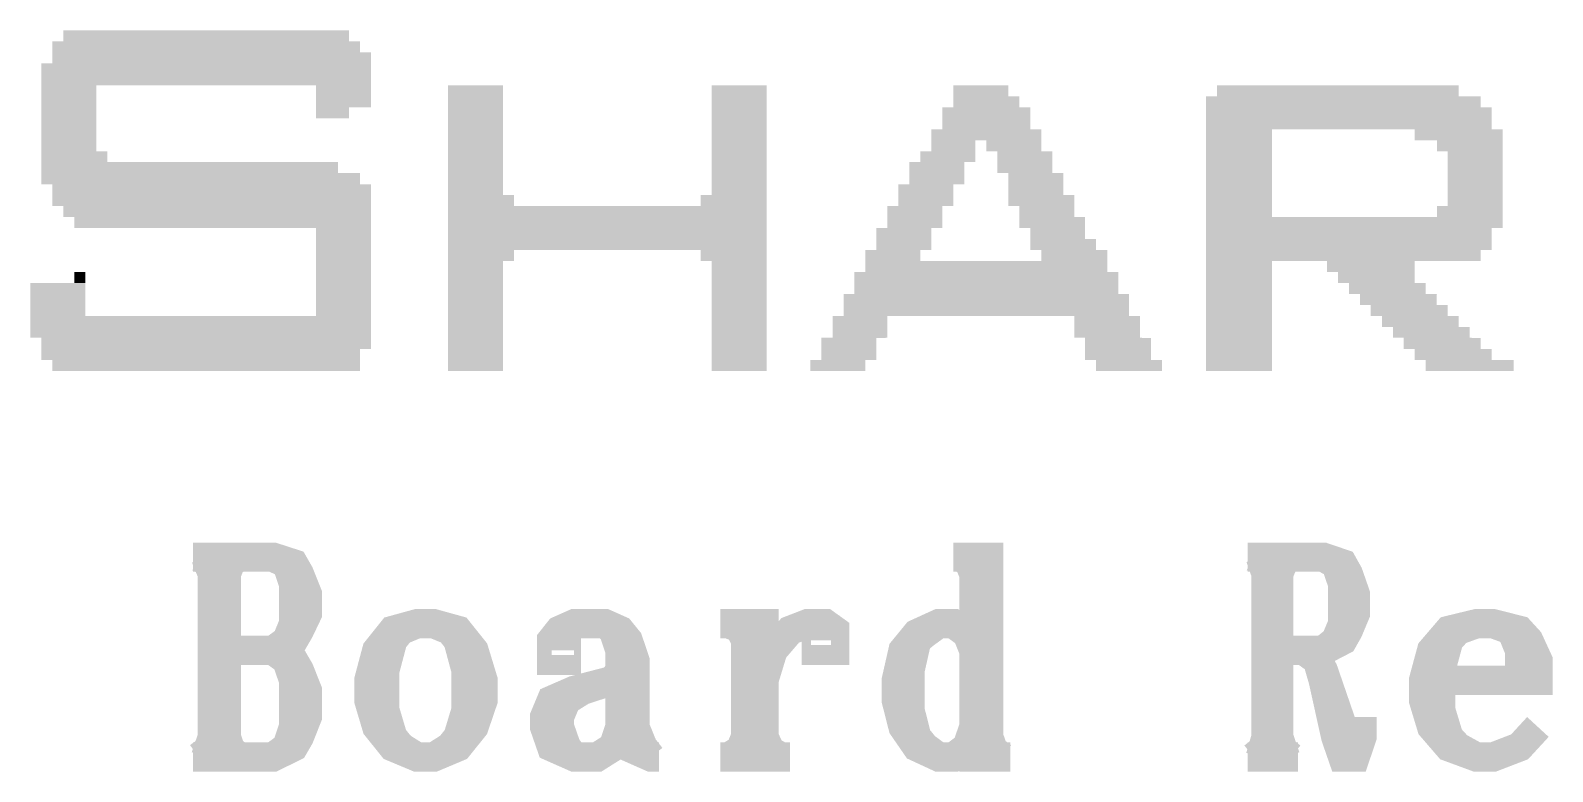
# Model space of a CAD drawing. Extents: x -0.1 to 80.1, y -0.1 to 42.4.
# Drawn here: x 35.81 to 46.37, y 16.22 to 21.36 of the extents above; entities that cross this region are included whole.
import ezdxf

# ---------------------------------------------------------------- set-up
doc = ezdxf.new("R2010")
doc.units = 0
doc.layers.add('07_ASSY1_GBR', color=7, linetype='CONTINUOUS')

msp = doc.modelspace()

# ---------------------------------------------------------------- linework, layer by layer
at = {"layer": '07_ASSY1_GBR', "const_width": 0.2032}
for points in [[(36.938, 17.707), (37.493, 17.707), (37.635, 17.661), (37.675, 17.591), (37.73, 17.453), (37.73, 17.314), (37.675, 17.199), (37.635, 17.13), (37.493, 17.06)], [(36.977, 17.707), (37.072, 17.661)], [(37.025, 17.707), (37.072, 17.591)], [(37.072, 17.707), (37.072, 16.321)], [(37.12, 17.661), (37.12, 16.391)], [(37.168, 17.707), (37.168, 16.321)], [(37.215, 17.707), (37.168, 17.591)], [(37.263, 17.707), (37.168, 17.661)], [(37.493, 17.707), (37.588, 17.661), (37.635, 17.522), (37.635, 17.245), (37.588, 17.13), (37.493, 17.06)], [(42.211, 17.707), (42.456, 17.707), (42.456, 16.321)], [(42.258, 17.707), (42.353, 17.661)], [(42.306, 17.707), (42.353, 17.591)], [(42.353, 17.707), (42.353, 16.321), (42.607, 16.321)], [(42.409, 17.661), (42.409, 16.391)], [(44.253, 17.707), (44.776, 17.707), (44.911, 17.661), (44.95, 17.591), (44.998, 17.453), (44.998, 17.314), (44.95, 17.199), (44.911, 17.13), (44.776, 17.06), (44.467, 17.06)], [(44.293, 17.707), (44.38, 17.661)], [(44.34, 17.707), (44.38, 17.591)], [(44.38, 17.707), (44.38, 16.321)], [(44.427, 17.661), (44.427, 16.391)], [(44.467, 17.707), (44.467, 16.321)], [(44.514, 17.707), (44.467, 17.591)], [(44.554, 17.707), (44.467, 17.661)], [(44.776, 17.707), (44.863, 17.661), (44.911, 17.522), (44.911, 17.245), (44.863, 17.13), (44.776, 17.06)], [(37.635, 17.591), (37.675, 17.453), (37.675, 17.314), (37.635, 17.199)], [(44.911, 17.591), (44.95, 17.453), (44.95, 17.314), (44.911, 17.199)], [(38.49, 17.245), (38.323, 17.199), (38.212, 17.06), (38.157, 16.853), (38.157, 16.714), (38.212, 16.529), (38.323, 16.391), (38.49, 16.321), (38.609, 16.321), (38.775, 16.391), (38.886, 16.529), (38.949, 16.714), (38.949, 16.853), (38.886, 17.06), (38.775, 17.199), (38.609, 17.245), (38.49, 17.245)], [(38.49, 17.245), (38.379, 17.199), (38.323, 17.13), (38.268, 16.922), (38.268, 16.645), (38.323, 16.46), (38.379, 16.391), (38.49, 16.321)], [(38.609, 16.321), (38.72, 16.391), (38.775, 16.46), (38.831, 16.645), (38.831, 16.922), (38.775, 17.13), (38.72, 17.199), (38.609, 17.245)], [(39.479, 17.06), (39.479, 17.13), (39.527, 17.13), (39.527, 16.991), (39.424, 16.991), (39.424, 17.13), (39.479, 17.199), (39.582, 17.245), (39.796, 17.245), (39.899, 17.199), (39.955, 17.13), (40.002, 16.991), (40.002, 16.529), (40.058, 16.391), (40.113, 16.321)], [(39.796, 17.245), (39.852, 17.199), (39.899, 17.06), (39.899, 16.529), (39.955, 16.391), (40.113, 16.321), (40.169, 16.321)], [(40.595, 17.245), (40.897, 17.245), (40.897, 16.321)], [(40.651, 17.245), (40.77, 17.199)], [(40.714, 17.245), (40.77, 17.13)], [(40.77, 17.245), (40.77, 16.321)], [(41.324, 17.13), (41.324, 17.199), (41.261, 17.199), (41.261, 17.06), (41.388, 17.06), (41.388, 17.199), (41.324, 17.245), (41.198, 17.245), (41.079, 17.199), (40.96, 17.06), (40.897, 16.853)], [(42.353, 17.06), (42.306, 17.176), (42.211, 17.245), (42.108, 17.245), (41.957, 17.176), (41.862, 17.06), (41.815, 16.853), (41.815, 16.714), (41.862, 16.529), (41.957, 16.391), (42.108, 16.321), (42.211, 16.321), (42.306, 16.391), (42.353, 16.529)], [(42.108, 17.245), (42.013, 17.176), (41.957, 17.13), (41.91, 16.922), (41.91, 16.645), (41.957, 16.46), (42.013, 16.391), (42.108, 16.321)], [(45.591, 16.853), (46.265, 16.853), (46.265, 16.991), (46.201, 17.13), (46.138, 17.199), (45.956, 17.245), (45.837, 17.245), (45.647, 17.199), (45.528, 17.06), (45.472, 16.853), (45.472, 16.714), (45.528, 16.529), (45.647, 16.391), (45.837, 16.321), (45.956, 16.321), (46.138, 16.391), (46.265, 16.529)], [(45.837, 17.245), (45.71, 17.199), (45.647, 17.13), (45.591, 16.922), (45.591, 16.645), (45.647, 16.46), (45.71, 16.391), (45.837, 16.321)], [(46.138, 16.853), (46.138, 17.06), (46.082, 17.199), (45.956, 17.245)], [(39.899, 17.13), (39.955, 16.991), (39.955, 16.529), (40.002, 16.391)], [(40.833, 17.199), (40.833, 16.391)], [(46.201, 16.922), (46.201, 16.991), (46.138, 17.13)], [(37.168, 17.06), (37.493, 17.06), (37.635, 16.991), (37.675, 16.922), (37.73, 16.783), (37.73, 16.599), (37.675, 16.46), (37.635, 16.391), (37.493, 16.321), (36.938, 16.321)], [(37.493, 17.06), (37.588, 16.991), (37.635, 16.853), (37.635, 16.529), (37.588, 16.391), (37.493, 16.321)], [(38.268, 17.06), (38.212, 16.922), (38.212, 16.645), (38.268, 16.529)], [(38.831, 16.529), (38.886, 16.645), (38.886, 16.922), (38.831, 17.06)], [(41.91, 17.06), (41.862, 16.922), (41.862, 16.645), (41.91, 16.529)], [(44.641, 17.06), (44.736, 16.991), (44.776, 16.853), (44.863, 16.46), (44.911, 16.321), (44.998, 16.321), (45.045, 16.46), (45.045, 16.599)], [(45.591, 17.06), (45.528, 16.922), (45.528, 16.645), (45.591, 16.529)], [(37.635, 16.922), (37.675, 16.783), (37.675, 16.599), (37.635, 16.46)], [(39.899, 16.922), (39.852, 16.853), (39.582, 16.783), (39.424, 16.714), (39.376, 16.599), (39.376, 16.529), (39.424, 16.391), (39.582, 16.321), (39.741, 16.321), (39.852, 16.391), (39.899, 16.529)], [(44.736, 16.991), (44.776, 16.922), (44.911, 16.529), (44.95, 16.46), (44.998, 16.46), (45.045, 16.529)], [(39.852, 16.853), (39.638, 16.783), (39.527, 16.714), (39.479, 16.599), (39.479, 16.529), (39.527, 16.391), (39.582, 16.321)], [(39.479, 16.714), (39.424, 16.599), (39.424, 16.529), (39.479, 16.391)], [(44.863, 16.599), (44.911, 16.46), (44.95, 16.391), (44.998, 16.391)], [(37.072, 16.391), (36.977, 16.321)], [(37.072, 16.46), (37.025, 16.321)], [(37.168, 16.46), (37.215, 16.321)], [(37.168, 16.391), (37.263, 16.321)], [(40.77, 16.391), (40.651, 16.321)], [(40.77, 16.46), (40.714, 16.321)], [(40.897, 16.46), (40.96, 16.321)], [(40.897, 16.391), (41.015, 16.321)], [(42.456, 16.46), (42.504, 16.321)], [(42.456, 16.391), (42.552, 16.321)], [(44.38, 16.391), (44.293, 16.321)], [(44.38, 16.46), (44.34, 16.321)], [(44.467, 16.46), (44.514, 16.321)], [(44.467, 16.391), (44.554, 16.321)], [(40.595, 16.321), (41.079, 16.321)], [(44.253, 16.321), (44.602, 16.321)]]:
    msp.add_lwpolyline(points, dxfattribs=at)
at = {"layer": '07_ASSY1_GBR'}
for points in [[(36.03902, 21.361946), (36.039054, 21.36198), (38.01998, 21.361946), (38.019946, 21.36198)], [(36.03902, 21.361926), (36.03902, 21.361946), (38.02, 21.361926), (38.01998, 21.361946)], [(36.03902, 21.286128), (36.03902, 21.361926), (38.01998, 21.286128), (38.02, 21.361926)], [(36.039054, 21.36198), (36.039074, 21.362), (38.019946, 21.36198), (36.039074, 21.362)], [(35.96202, 21.285946), (35.962054, 21.28598), (38.09598, 21.285946), (38.095946, 21.28598)], [(35.96202, 21.285926), (35.96202, 21.285946), (38.096, 21.285926), (38.09598, 21.285946)], [(35.96202, 21.210128), (35.96202, 21.285926), (38.09598, 21.210128), (38.096, 21.285926)], [(35.962054, 21.28598), (35.962074, 21.286), (38.095946, 21.28598), (38.020108, 21.286)], [(36.038892, 21.286), (36.03902, 21.286128), (38.020108, 21.286), (38.01998, 21.286128)], [(35.88602, 21.133946), (35.886054, 21.13398), (38.172, 21.133946), (38.172, 21.13398)], [(35.88602, 21.057), (35.88602, 21.133946), (38.172, 21.057), (38.172, 21.133946)], [(35.886054, 21.13398), (35.886074, 21.134), (38.172, 21.13398), (38.172, 21.134)], [(35.961892, 21.134), (35.96202, 21.134128), (38.172, 21.134), (38.172, 21.134128)], [(35.96202, 21.21), (35.96202, 21.210128), (38.096108, 21.21), (38.09598, 21.210128)], [(35.96202, 21.20998), (35.96202, 21.21), (38.171946, 21.20998), (38.096108, 21.21)], [(35.96202, 21.209926), (35.96202, 21.20998), (38.172, 21.209926), (38.171946, 21.20998)], [(35.96202, 21.134128), (35.96202, 21.209926), (38.172, 21.134128), (38.172, 21.209926)], [(35.88602, 21.05698), (35.88602, 21.057), (38.172, 21.05698), (38.172, 21.057)], [(35.88602, 20.981), (35.88602, 21.05698), (38.172, 20.981), (38.172, 21.05698)], [(35.88602, 20.98098), (35.88602, 20.981), (36.267128, 20.98098), (37.790892, 20.981)], [(35.88602, 20.980852), (35.88602, 20.98098), (36.267, 20.980852), (36.267128, 20.98098)], [(35.88602, 20.905), (35.88602, 20.980852), (36.267, 20.905), (36.267, 20.980852)], [(35.88602, 20.90498), (35.88602, 20.905), (36.267, 20.90498), (36.267, 20.905)], [(35.88602, 20.829), (35.88602, 20.90498), (36.267, 20.829), (36.267, 20.90498)], [(37.790912, 20.98098), (37.790892, 20.981), (38.172, 20.98098), (38.172, 20.981)], [(37.79102, 20.980872), (37.790912, 20.98098), (38.172, 20.980872), (38.172, 20.98098)], [(37.79102, 20.905), (37.79102, 20.980872), (38.172, 20.905), (38.172, 20.980872)], [(37.79102, 20.90498), (37.79102, 20.905), (38.172, 20.90498), (38.172, 20.905)], [(37.79102, 20.829054), (37.79102, 20.90498), (38.17198, 20.829054), (38.172, 20.90498)], [(38.70602, 20.980946), (38.706054, 20.98098), (39.08698, 20.980946), (39.086946, 20.98098)], [(38.70602, 20.980926), (38.70602, 20.980946), (39.087, 20.980926), (39.08698, 20.980946)], [(38.70602, 20.905), (38.70602, 20.980926), (39.087, 20.905), (39.087, 20.980926)], [(38.70602, 20.90498), (38.70602, 20.905), (39.087, 20.90498), (39.087, 20.905)], [(38.70602, 20.829), (38.70602, 20.90498), (39.087, 20.829), (39.087, 20.90498)], [(38.706054, 20.98098), (38.706074, 20.981), (39.086946, 20.98098), (38.706074, 20.981)], [(40.53402, 20.980946), (40.534054, 20.98098), (40.91498, 20.980946), (40.914946, 20.98098)], [(40.53402, 20.980926), (40.53402, 20.980946), (40.915, 20.980926), (40.91498, 20.980946)], [(40.53402, 20.905), (40.53402, 20.980926), (40.915, 20.905), (40.915, 20.980926)], [(40.53402, 20.90498), (40.53402, 20.905), (40.915, 20.90498), (40.915, 20.905)], [(40.53402, 20.829), (40.53402, 20.90498), (40.915, 20.829), (40.915, 20.90498)], [(40.534054, 20.98098), (40.534074, 20.981), (40.914946, 20.98098), (40.534074, 20.981)], [(42.21102, 20.980946), (42.211054, 20.98098), (42.59198, 20.980946), (42.591946, 20.98098)], [(42.21102, 20.980926), (42.21102, 20.980946), (42.592, 20.980926), (42.59198, 20.980946)], [(42.21102, 20.905128), (42.21102, 20.980926), (42.59198, 20.905128), (42.592, 20.980926)], [(42.21102, 20.905), (42.21102, 20.905128), (42.592108, 20.905), (42.59198, 20.905128)], [(42.21102, 20.90498), (42.21102, 20.905), (42.667946, 20.90498), (42.592108, 20.905)], [(42.21102, 20.904926), (42.21102, 20.90498), (42.668, 20.904926), (42.667946, 20.90498)], [(42.21102, 20.829128), (42.21102, 20.904926), (42.66798, 20.829128), (42.668, 20.904926)], [(42.211054, 20.98098), (42.211074, 20.981), (42.591946, 20.98098), (42.211074, 20.981)], [(43.96302, 20.904946), (43.963054, 20.90498), (45.86798, 20.904946), (45.867946, 20.90498)], [(43.96302, 20.904926), (43.96302, 20.904946), (45.868, 20.904926), (45.86798, 20.904946)], [(43.96302, 20.829128), (43.96302, 20.904926), (45.86798, 20.829128), (45.868, 20.904926)], [(43.963054, 20.90498), (43.963074, 20.905), (45.867946, 20.90498), (45.716108, 20.905)], [(44.039892, 20.905), (44.04002, 20.905128), (45.716108, 20.905), (45.71598, 20.905128)], [(44.04002, 20.980946), (44.040054, 20.98098), (45.71598, 20.980946), (45.715946, 20.98098)], [(44.04002, 20.980926), (44.04002, 20.980946), (45.716, 20.980926), (45.71598, 20.980946)], [(44.04002, 20.905128), (44.04002, 20.980926), (45.71598, 20.905128), (45.716, 20.980926)], [(44.040054, 20.98098), (44.040074, 20.981), (45.715946, 20.98098), (44.040074, 20.981)], [(35.88602, 20.82898), (35.88602, 20.829), (36.267, 20.82898), (36.267, 20.829)], [(35.88602, 20.753), (35.88602, 20.82898), (36.267, 20.753), (36.267, 20.82898)], [(37.79102, 20.829), (37.79102, 20.829054), (38.171926, 20.829), (38.17198, 20.829054)], [(37.79102, 20.82898), (37.79102, 20.829), (38.020128, 20.82898), (38.171926, 20.829)], [(37.79102, 20.828852), (37.79102, 20.82898), (38.02, 20.828852), (38.020128, 20.82898)], [(37.79102, 20.753054), (37.79102, 20.828852), (38.01998, 20.753054), (38.02, 20.828852)], [(38.70602, 20.82898), (38.70602, 20.829), (39.087, 20.82898), (39.087, 20.829)], [(38.70602, 20.753), (38.70602, 20.82898), (39.087, 20.753), (39.087, 20.82898)], [(40.53402, 20.82898), (40.53402, 20.829), (40.915, 20.82898), (40.915, 20.829)], [(40.53402, 20.753), (40.53402, 20.82898), (40.915, 20.753), (40.915, 20.82898)], [(42.13502, 20.828946), (42.135054, 20.82898), (42.74398, 20.828946), (42.743946, 20.82898)], [(42.13502, 20.828926), (42.13502, 20.828946), (42.744, 20.828926), (42.74398, 20.828946)], [(42.13502, 20.753), (42.13502, 20.828926), (42.744, 20.753), (42.744, 20.828926)], [(42.135054, 20.82898), (42.135074, 20.829), (42.743946, 20.82898), (42.668108, 20.829)], [(42.210892, 20.829), (42.21102, 20.829128), (42.668108, 20.829), (42.66798, 20.829128)], [(43.96302, 20.829), (43.96302, 20.829128), (45.868108, 20.829), (45.86798, 20.829128)], [(43.96302, 20.82898), (43.96302, 20.829), (45.944946, 20.82898), (45.868108, 20.829)], [(43.96302, 20.828926), (43.96302, 20.82898), (45.945, 20.828926), (45.944946, 20.82898)], [(43.96302, 20.753), (43.96302, 20.828926), (45.945, 20.753), (45.945, 20.828926)], [(35.88602, 20.75298), (35.88602, 20.753), (36.267, 20.75298), (36.267, 20.753)], [(35.88602, 20.676), (35.88602, 20.75298), (36.267, 20.676), (36.267, 20.75298)], [(37.791074, 20.753), (37.79102, 20.753054), (38.019926, 20.753), (38.01998, 20.753054)], [(38.70602, 20.75298), (38.70602, 20.753), (39.087, 20.75298), (39.087, 20.753)], [(38.70602, 20.676), (38.70602, 20.75298), (39.087, 20.676), (39.087, 20.75298)], [(40.53402, 20.75298), (40.53402, 20.753), (40.915, 20.75298), (40.915, 20.753)], [(40.53402, 20.676), (40.53402, 20.75298), (40.915, 20.676), (40.915, 20.75298)], [(42.13502, 20.75298), (42.13502, 20.753), (42.744, 20.75298), (42.744, 20.753)], [(42.13502, 20.676128), (42.13502, 20.75298), (42.74398, 20.676128), (42.744, 20.75298)], [(43.96302, 20.75298), (43.96302, 20.753), (45.945, 20.75298), (45.945, 20.753)], [(43.96302, 20.676128), (43.96302, 20.75298), (45.94498, 20.676128), (45.945, 20.75298)], [(35.88602, 20.67598), (35.88602, 20.676), (36.267, 20.67598), (36.267, 20.676)], [(35.88602, 20.6), (35.88602, 20.67598), (36.267, 20.6), (36.267, 20.67598)], [(35.88602, 20.59998), (35.88602, 20.6), (36.267, 20.59998), (36.267, 20.6)], [(35.88602, 20.524128), (35.88602, 20.59998), (36.26698, 20.524128), (36.267, 20.59998)], [(38.70602, 20.67598), (38.70602, 20.676), (39.087, 20.67598), (39.087, 20.676)], [(38.70602, 20.6), (38.70602, 20.67598), (39.087, 20.6), (39.087, 20.67598)], [(38.70602, 20.59998), (38.70602, 20.6), (39.087, 20.59998), (39.087, 20.6)], [(38.70602, 20.524), (38.70602, 20.59998), (39.087, 20.524), (39.087, 20.59998)], [(40.53402, 20.67598), (40.53402, 20.676), (40.915, 20.67598), (40.915, 20.676)], [(40.53402, 20.6), (40.53402, 20.67598), (40.915, 20.6), (40.915, 20.67598)], [(40.53402, 20.59998), (40.53402, 20.6), (40.915, 20.59998), (40.915, 20.6)], [(40.53402, 20.524), (40.53402, 20.59998), (40.915, 20.524), (40.915, 20.59998)], [(42.05802, 20.675946), (42.058054, 20.67598), (42.81998, 20.675946), (42.819946, 20.67598)], [(42.05802, 20.675926), (42.05802, 20.675946), (42.82, 20.675926), (42.81998, 20.675946)], [(42.05802, 20.6), (42.05802, 20.675926), (42.82, 20.6), (42.82, 20.675926)], [(42.05802, 20.59998), (42.05802, 20.6), (42.363128, 20.59998), (42.438892, 20.6)], [(42.05802, 20.599852), (42.05802, 20.59998), (42.363, 20.599852), (42.363128, 20.59998)], [(42.05802, 20.524128), (42.05802, 20.599852), (42.363, 20.524128), (42.363, 20.599852)], [(42.058054, 20.67598), (42.058074, 20.676), (42.819946, 20.67598), (42.744108, 20.676)], [(42.134892, 20.676), (42.13502, 20.676128), (42.744108, 20.676), (42.74398, 20.676128)], [(42.438912, 20.59998), (42.438892, 20.6), (42.82, 20.59998), (42.82, 20.6)], [(42.43902, 20.599872), (42.438912, 20.59998), (42.819998, 20.599872), (42.82, 20.59998)], [(42.43902, 20.524128), (42.43902, 20.599872), (42.81998, 20.524128), (42.819998, 20.599872)], [(43.96302, 20.676), (43.96302, 20.676128), (45.945108, 20.676), (45.94498, 20.676128)], [(43.96302, 20.67598), (43.96302, 20.676), (44.421128, 20.67598), (45.410892, 20.676)], [(43.96302, 20.675852), (43.96302, 20.67598), (44.421, 20.675852), (44.421128, 20.67598)], [(43.96302, 20.6), (43.96302, 20.675852), (44.421, 20.6), (44.421, 20.675852)], [(43.96302, 20.59998), (43.96302, 20.6), (44.421, 20.59998), (44.421, 20.6)], [(43.96302, 20.524), (43.96302, 20.59998), (44.421, 20.524), (44.421, 20.59998)], [(45.410912, 20.67598), (45.410892, 20.676), (46.020946, 20.67598), (45.945108, 20.676)], [(45.410966, 20.675926), (45.410912, 20.67598), (46.021, 20.675926), (46.020946, 20.67598)], [(45.41102, 20.675872), (45.410966, 20.675926), (46.021, 20.675872), (46.021, 20.675926)], [(45.41102, 20.600054), (45.41102, 20.675872), (46.021, 20.600054), (46.021, 20.675872)], [(45.411074, 20.6), (45.41102, 20.600054), (46.021, 20.6), (46.021, 20.600054)], [(45.563912, 20.59998), (45.563892, 20.6), (46.021, 20.59998), (46.021, 20.6)], [(45.56402, 20.599872), (45.563912, 20.59998), (46.021, 20.599872), (46.021, 20.59998)], [(45.56402, 20.524054), (45.56402, 20.599872), (46.021, 20.524054), (46.021, 20.599872)], [(35.88602, 20.524), (35.88602, 20.524128), (36.267108, 20.524), (36.26698, 20.524128)], [(35.88602, 20.52398), (35.88602, 20.524), (36.342946, 20.52398), (36.267108, 20.524)], [(35.88602, 20.523926), (35.88602, 20.52398), (36.343, 20.523926), (36.342946, 20.52398)], [(35.88602, 20.448128), (35.88602, 20.523926), (36.34298, 20.448128), (36.343, 20.523926)], [(38.70602, 20.52398), (38.70602, 20.524), (39.087, 20.52398), (39.087, 20.524)], [(38.70602, 20.448), (38.70602, 20.52398), (39.087, 20.448), (39.087, 20.52398)], [(40.53402, 20.52398), (40.53402, 20.524), (40.915, 20.52398), (40.915, 20.524)], [(40.53402, 20.448), (40.53402, 20.52398), (40.915, 20.448), (40.915, 20.52398)], [(41.98202, 20.523946), (41.982054, 20.52398), (42.362998, 20.523946), (42.363, 20.52398)], [(41.98202, 20.448128), (41.98202, 20.523946), (42.36298, 20.448128), (42.362998, 20.523946)], [(41.982054, 20.52398), (41.982074, 20.524), (42.363, 20.52398), (42.363, 20.524)], [(42.057892, 20.524), (42.05802, 20.524128), (42.363, 20.524), (42.363, 20.524128)], [(42.43902, 20.524054), (42.43902, 20.524128), (42.820054, 20.524054), (42.81998, 20.524128)], [(42.439074, 20.524), (42.43902, 20.524054), (42.820108, 20.524), (42.820054, 20.524054)], [(42.515912, 20.52398), (42.515892, 20.524), (42.896946, 20.52398), (42.820108, 20.524)], [(42.515966, 20.523926), (42.515912, 20.52398), (42.897, 20.523926), (42.896946, 20.52398)], [(42.51602, 20.523872), (42.515966, 20.523926), (42.897, 20.523872), (42.897, 20.523926)], [(42.51602, 20.448), (42.51602, 20.523872), (42.897, 20.448), (42.897, 20.523872)], [(43.96302, 20.52398), (43.96302, 20.524), (44.421, 20.52398), (44.421, 20.524)], [(43.96302, 20.448), (43.96302, 20.52398), (44.421, 20.448), (44.421, 20.52398)], [(45.564074, 20.524), (45.56402, 20.524054), (46.021, 20.524), (46.021, 20.524054)], [(45.639912, 20.52398), (45.639892, 20.524), (46.021, 20.52398), (46.021, 20.524)], [(45.64002, 20.523872), (45.639912, 20.52398), (46.021, 20.523872), (46.021, 20.52398)], [(45.64002, 20.448), (45.64002, 20.523872), (46.021, 20.448), (46.021, 20.523872)], [(35.88602, 20.448), (35.88602, 20.448128), (36.343108, 20.448), (36.34298, 20.448128)], [(35.88602, 20.44798), (35.88602, 20.448), (37.943946, 20.44798), (36.343108, 20.448)], [(35.88602, 20.447926), (35.88602, 20.44798), (37.944, 20.447926), (37.943946, 20.44798)], [(35.88602, 20.372128), (35.88602, 20.447926), (37.94398, 20.372128), (37.944, 20.447926)], [(38.70602, 20.44798), (38.70602, 20.448), (39.087, 20.44798), (39.087, 20.448)], [(38.70602, 20.372), (38.70602, 20.44798), (39.087, 20.372), (39.087, 20.44798)], [(40.53402, 20.44798), (40.53402, 20.448), (40.915, 20.44798), (40.915, 20.448)], [(40.53402, 20.372), (40.53402, 20.44798), (40.915, 20.372), (40.915, 20.44798)], [(41.90602, 20.447946), (41.906054, 20.44798), (42.287094, 20.447946), (42.287128, 20.44798)], [(41.90602, 20.447852), (41.90602, 20.447946), (42.287, 20.447852), (42.287094, 20.447946)], [(41.90602, 20.372), (41.90602, 20.447852), (42.287, 20.372), (42.287, 20.447852)], [(41.906054, 20.44798), (41.906074, 20.448), (42.287128, 20.44798), (42.362926, 20.448)], [(41.981892, 20.448), (41.981946, 20.448054), (42.362926, 20.448), (42.36298, 20.448054)], [(41.981946, 20.448054), (41.98202, 20.448128), (42.36298, 20.448054), (42.36298, 20.448128)], [(42.51602, 20.44798), (42.51602, 20.448), (42.897, 20.44798), (42.897, 20.448)], [(42.51602, 20.372128), (42.51602, 20.44798), (42.89698, 20.372128), (42.897, 20.44798)], [(43.96302, 20.44798), (43.96302, 20.448), (44.421, 20.44798), (44.421, 20.448)], [(43.96302, 20.372), (43.96302, 20.44798), (44.421, 20.372), (44.421, 20.44798)], [(45.64002, 20.44798), (45.64002, 20.448), (46.021, 20.44798), (46.021, 20.448)], [(45.64002, 20.372), (45.64002, 20.44798), (46.021, 20.372), (46.021, 20.44798)], [(35.88602, 20.372), (35.88602, 20.372128), (37.944108, 20.372), (37.94398, 20.372128)], [(35.88602, 20.37198), (35.88602, 20.372), (38.095946, 20.37198), (37.944108, 20.372)], [(35.88602, 20.371926), (35.88602, 20.37198), (38.096, 20.371926), (38.095946, 20.37198)], [(35.88602, 20.295128), (35.88602, 20.371926), (38.09598, 20.295128), (38.096, 20.371926)], [(35.88602, 20.295054), (35.88602, 20.295128), (38.096054, 20.295054), (38.09598, 20.295128)], [(35.886074, 20.295), (35.88602, 20.295054), (38.096108, 20.295), (38.096054, 20.295054)], [(35.961912, 20.29498), (35.961892, 20.295), (38.171946, 20.29498), (38.096108, 20.295)], [(35.961966, 20.294926), (35.961912, 20.29498), (38.172, 20.294926), (38.171946, 20.29498)], [(35.96202, 20.294872), (35.961966, 20.294926), (38.172, 20.294872), (38.172, 20.294926)], [(35.96202, 20.219), (35.96202, 20.294872), (38.172, 20.219), (38.172, 20.294872)], [(38.70602, 20.37198), (38.70602, 20.372), (39.087, 20.37198), (39.087, 20.372)], [(38.70602, 20.295), (38.70602, 20.37198), (39.087, 20.295), (39.087, 20.37198)], [(38.70602, 20.29498), (38.70602, 20.295), (39.087, 20.29498), (39.087, 20.295)], [(38.70602, 20.219128), (38.70602, 20.29498), (39.08698, 20.219128), (39.087, 20.29498)], [(40.53402, 20.37198), (40.53402, 20.372), (40.915, 20.37198), (40.915, 20.372)], [(40.53402, 20.295), (40.53402, 20.37198), (40.915, 20.295), (40.915, 20.37198)], [(40.53402, 20.29498), (40.53402, 20.295), (40.915, 20.29498), (40.915, 20.295)], [(40.53402, 20.219128), (40.53402, 20.29498), (40.915, 20.219128), (40.915, 20.29498)], [(41.83002, 20.294946), (41.830054, 20.29498), (42.211094, 20.294946), (42.211128, 20.29498)], [(41.83002, 20.294852), (41.83002, 20.294946), (42.211, 20.294852), (42.211094, 20.294946)], [(41.83002, 20.219), (41.83002, 20.294852), (42.211, 20.219), (42.211, 20.294852)], [(41.830054, 20.29498), (41.830074, 20.295), (42.211128, 20.29498), (42.286926, 20.295)], [(41.905892, 20.295), (41.905946, 20.295054), (42.286926, 20.295), (42.28698, 20.295054)], [(41.905946, 20.295054), (41.90602, 20.295128), (42.28698, 20.295054), (42.28698, 20.295128)], [(41.90602, 20.37198), (41.90602, 20.372), (42.287, 20.37198), (42.287, 20.372)], [(41.90602, 20.295128), (41.90602, 20.37198), (42.28698, 20.295128), (42.287, 20.37198)], [(42.51602, 20.372054), (42.51602, 20.372128), (42.897054, 20.372054), (42.89698, 20.372128)], [(42.516074, 20.372), (42.51602, 20.372054), (42.897108, 20.372), (42.897054, 20.372054)], [(42.591912, 20.37198), (42.591892, 20.372), (42.972946, 20.37198), (42.897108, 20.372)], [(42.591966, 20.371926), (42.591912, 20.37198), (42.973, 20.371926), (42.972946, 20.37198)], [(42.59202, 20.371872), (42.591966, 20.371926), (42.973, 20.371872), (42.973, 20.371926)], [(42.59202, 20.295), (42.59202, 20.371872), (42.973, 20.295), (42.973, 20.371872)], [(42.59202, 20.29498), (42.59202, 20.295), (42.973, 20.29498), (42.973, 20.295)], [(42.59202, 20.219128), (42.59202, 20.29498), (42.97298, 20.219128), (42.973, 20.29498)], [(43.96302, 20.37198), (43.96302, 20.372), (44.421, 20.37198), (44.421, 20.372)], [(43.96302, 20.295), (43.96302, 20.37198), (44.421, 20.295), (44.421, 20.37198)], [(43.96302, 20.29498), (43.96302, 20.295), (44.421, 20.29498), (44.421, 20.295)], [(43.96302, 20.219), (43.96302, 20.29498), (44.421, 20.219), (44.421, 20.29498)], [(45.64002, 20.37198), (45.64002, 20.372), (46.021, 20.37198), (46.021, 20.372)], [(45.64002, 20.295), (45.64002, 20.37198), (46.021, 20.295), (46.021, 20.37198)], [(45.64002, 20.29498), (45.64002, 20.295), (46.021, 20.29498), (46.021, 20.295)], [(45.64002, 20.219), (45.64002, 20.29498), (46.021, 20.219), (46.021, 20.29498)], [(35.96202, 20.21898), (35.96202, 20.219), (38.172, 20.21898), (38.172, 20.219)], [(35.96202, 20.143054), (35.96202, 20.21898), (38.172, 20.143054), (38.172, 20.21898)], [(38.70602, 20.219), (38.70602, 20.219128), (39.087108, 20.219), (39.08698, 20.219128)], [(38.70602, 20.21898), (38.70602, 20.219), (39.162946, 20.21898), (39.087108, 20.219)], [(38.70602, 20.218926), (38.70602, 20.21898), (39.163, 20.218926), (39.162946, 20.21898)], [(38.70602, 20.143128), (38.70602, 20.218926), (39.16298, 20.143128), (39.163, 20.218926)], [(40.45802, 20.218946), (40.458054, 20.21898), (40.915, 20.218946), (40.915, 20.21898)], [(40.45802, 20.143128), (40.45802, 20.218946), (40.915, 20.143128), (40.915, 20.218946)], [(40.458054, 20.21898), (40.458074, 20.219), (40.915, 20.21898), (40.915, 20.219)], [(40.533892, 20.219), (40.53402, 20.219128), (40.915, 20.219), (40.915, 20.219128)], [(41.83002, 20.21898), (41.83002, 20.219), (42.211, 20.21898), (42.211, 20.219)], [(41.83002, 20.143128), (41.83002, 20.21898), (42.21098, 20.143128), (42.211, 20.21898)], [(42.59202, 20.219), (42.59202, 20.219128), (42.973108, 20.219), (42.97298, 20.219128)], [(42.59202, 20.21898), (42.59202, 20.219), (43.048946, 20.21898), (42.973108, 20.219)], [(42.59202, 20.218926), (42.59202, 20.21898), (43.049, 20.218926), (43.048946, 20.21898)], [(42.59202, 20.143054), (42.59202, 20.218926), (43.049, 20.143054), (43.049, 20.218926)], [(43.96302, 20.21898), (43.96302, 20.219), (44.421, 20.21898), (44.421, 20.219)], [(43.96302, 20.143), (43.96302, 20.21898), (44.421, 20.143), (44.421, 20.21898)], [(45.64002, 20.21898), (45.64002, 20.219), (46.021, 20.21898), (46.021, 20.219)], [(45.64002, 20.143128), (45.64002, 20.21898), (46.021, 20.143128), (46.021, 20.21898)], [(35.962074, 20.143), (35.96202, 20.143054), (38.172, 20.143), (38.172, 20.143054)], [(36.038912, 20.14298), (36.038892, 20.143), (38.172, 20.14298), (38.172, 20.143)], [(36.03902, 20.142872), (36.038912, 20.14298), (38.172, 20.142872), (38.172, 20.14298)], [(36.03902, 20.067054), (36.03902, 20.142872), (38.172, 20.067054), (38.172, 20.142872)], [(36.039074, 20.067), (36.03902, 20.067054), (38.172, 20.067), (38.172, 20.067054)], [(36.114912, 20.06698), (36.114892, 20.067), (38.172, 20.06698), (38.172, 20.067)], [(36.11502, 20.066872), (36.114912, 20.06698), (38.172, 20.066872), (38.172, 20.06698)], [(36.11502, 19.991054), (36.11502, 20.066872), (38.172, 19.991054), (38.172, 20.066872)], [(38.70602, 20.143), (38.70602, 20.143128), (39.163108, 20.143), (39.16298, 20.143128)], [(38.70602, 20.14298), (38.70602, 20.143), (40.915, 20.14298), (40.915, 20.143)], [(38.70602, 20.067), (38.70602, 20.14298), (40.915, 20.067), (40.915, 20.14298)], [(38.70602, 20.06698), (38.70602, 20.067), (40.915, 20.06698), (40.915, 20.067)], [(38.70602, 19.991), (38.70602, 20.06698), (40.915, 19.991), (40.915, 20.06698)], [(40.457892, 20.143), (40.45802, 20.143128), (40.915, 20.143), (40.915, 20.143128)], [(41.75402, 20.142946), (41.754054, 20.14298), (42.135094, 20.142946), (42.135128, 20.14298)], [(41.75402, 20.142852), (41.75402, 20.142946), (42.135, 20.142852), (42.135094, 20.142946)], [(41.75402, 20.067), (41.75402, 20.142852), (42.135, 20.067), (42.135, 20.142852)], [(41.75402, 20.06698), (41.75402, 20.067), (42.135, 20.06698), (42.135, 20.067)], [(41.75402, 19.991128), (41.75402, 20.06698), (42.13498, 19.991128), (42.135, 20.06698)], [(41.754054, 20.14298), (41.754074, 20.143), (42.135128, 20.14298), (42.210926, 20.143)], [(41.829892, 20.143), (41.829946, 20.143054), (42.210926, 20.143), (42.21098, 20.143054)], [(41.829946, 20.143054), (41.83002, 20.143128), (42.21098, 20.143054), (42.21098, 20.143128)], [(42.592074, 20.143), (42.59202, 20.143054), (43.049, 20.143), (43.049, 20.143054)], [(42.667912, 20.14298), (42.667892, 20.143), (43.049, 20.14298), (43.049, 20.143)], [(42.66802, 20.142872), (42.667912, 20.14298), (43.048998, 20.142872), (43.049, 20.14298)], [(42.66802, 20.067128), (42.66802, 20.142872), (43.04898, 20.067128), (43.048998, 20.142872)], [(42.66802, 20.067), (42.66802, 20.067128), (43.049108, 20.067), (43.04898, 20.067128)], [(42.66802, 20.06698), (42.66802, 20.067), (43.124946, 20.06698), (43.049108, 20.067)], [(42.66802, 20.066926), (42.66802, 20.06698), (43.125, 20.066926), (43.124946, 20.06698)], [(42.66802, 19.991054), (42.66802, 20.066926), (43.125, 19.991054), (43.125, 20.066926)], [(43.96302, 20.14298), (43.96302, 20.143), (44.421, 20.14298), (44.421, 20.143)], [(43.96302, 20.067128), (43.96302, 20.14298), (44.42098, 20.067128), (44.421, 20.14298)], [(43.96302, 20.067), (43.96302, 20.067128), (44.421108, 20.067), (44.42098, 20.067128)], [(43.96302, 20.06698), (43.96302, 20.067), (46.021, 20.06698), (46.021, 20.067)], [(43.96302, 19.991054), (43.96302, 20.06698), (46.02098, 19.991054), (46.021, 20.06698)], [(45.563892, 20.067), (45.56402, 20.067128), (46.021, 20.067), (46.021, 20.067128)], [(45.56402, 20.142946), (45.564054, 20.14298), (46.021, 20.142946), (46.021, 20.14298)], [(45.56402, 20.067128), (45.56402, 20.142946), (46.021, 20.067128), (46.021, 20.142946)], [(45.564054, 20.14298), (45.564074, 20.143), (46.021, 20.14298), (46.021, 20.143)], [(45.639892, 20.143), (45.64002, 20.143128), (46.021, 20.143), (46.021, 20.143128)], [(36.115074, 19.991), (36.11502, 19.991054), (38.172, 19.991), (38.172, 19.991054)], [(37.790912, 19.99098), (37.790892, 19.991), (38.172, 19.99098), (38.172, 19.991)], [(37.79102, 19.990872), (37.790912, 19.99098), (38.172, 19.990872), (38.172, 19.99098)], [(37.79102, 19.914), (37.79102, 19.990872), (38.172, 19.914), (38.172, 19.990872)], [(38.70602, 19.99098), (38.70602, 19.991), (40.915, 19.99098), (40.915, 19.991)], [(38.70602, 19.914), (38.70602, 19.99098), (40.915, 19.914), (40.915, 19.99098)], [(41.67702, 19.990946), (41.677054, 19.99098), (42.058094, 19.990946), (42.058128, 19.99098)], [(41.67702, 19.990852), (41.67702, 19.990946), (42.058, 19.990852), (42.058094, 19.990946)], [(41.67702, 19.914), (41.67702, 19.990852), (42.058, 19.914), (42.058, 19.990852)], [(41.677054, 19.99098), (41.677074, 19.991), (42.058128, 19.99098), (42.134926, 19.991)], [(41.753892, 19.991), (41.753946, 19.991054), (42.134926, 19.991), (42.13498, 19.991054)], [(41.753946, 19.991054), (41.75402, 19.991128), (42.13498, 19.991054), (42.13498, 19.991128)], [(42.668074, 19.991), (42.66802, 19.991054), (43.125, 19.991), (43.125, 19.991054)], [(42.743912, 19.99098), (42.743892, 19.991), (43.125, 19.99098), (43.125, 19.991)], [(42.74402, 19.990872), (42.743912, 19.99098), (43.124998, 19.990872), (43.125, 19.99098)], [(42.74402, 19.914128), (42.74402, 19.990872), (43.12498, 19.914128), (43.124998, 19.990872)], [(43.96302, 19.991), (43.96302, 19.991054), (46.020926, 19.991), (46.02098, 19.991054)], [(43.96302, 19.99098), (43.96302, 19.991), (45.945128, 19.99098), (46.020926, 19.991)], [(43.96302, 19.990852), (43.96302, 19.99098), (45.945, 19.990852), (45.945128, 19.99098)], [(43.96302, 19.914), (43.96302, 19.990852), (45.945, 19.914), (45.945, 19.990852)], [(37.79102, 19.91398), (37.79102, 19.914), (38.172, 19.91398), (38.172, 19.914)], [(37.79102, 19.838), (37.79102, 19.91398), (38.172, 19.838), (38.172, 19.91398)], [(38.70602, 19.91398), (38.70602, 19.914), (40.915, 19.91398), (40.915, 19.914)], [(38.70602, 19.838), (38.70602, 19.91398), (40.915, 19.838), (40.915, 19.91398)], [(41.67702, 19.91398), (41.67702, 19.914), (42.058, 19.91398), (42.058, 19.914)], [(41.67702, 19.838128), (41.67702, 19.91398), (42.05798, 19.838128), (42.058, 19.91398)], [(42.74402, 19.914), (42.74402, 19.914128), (43.125108, 19.914), (43.12498, 19.914128)], [(42.74402, 19.91398), (42.74402, 19.914), (43.200946, 19.91398), (43.125108, 19.914)], [(42.74402, 19.913926), (42.74402, 19.91398), (43.201, 19.913926), (43.200946, 19.91398)], [(42.74402, 19.838128), (42.74402, 19.913926), (43.20098, 19.838128), (43.201, 19.913926)], [(43.96302, 19.91398), (43.96302, 19.914), (45.945, 19.91398), (45.945, 19.914)], [(43.96302, 19.838054), (43.96302, 19.91398), (45.94498, 19.838054), (45.945, 19.91398)], [(37.79102, 19.83798), (37.79102, 19.838), (38.172, 19.83798), (38.172, 19.838)], [(37.79102, 19.762), (37.79102, 19.83798), (38.172, 19.762), (38.172, 19.83798)], [(37.79102, 19.76198), (37.79102, 19.762), (38.172, 19.76198), (38.172, 19.762)], [(37.79102, 19.686), (37.79102, 19.76198), (38.172, 19.686), (38.172, 19.76198)], [(38.70602, 19.83798), (38.70602, 19.838), (39.163128, 19.83798), (40.457892, 19.838)], [(38.70602, 19.837852), (38.70602, 19.83798), (39.163, 19.837852), (39.163128, 19.83798)], [(38.70602, 19.762054), (38.70602, 19.837852), (39.16298, 19.762054), (39.163, 19.837852)], [(38.70602, 19.762), (38.70602, 19.762054), (39.162926, 19.762), (39.16298, 19.762054)], [(38.70602, 19.76198), (38.70602, 19.762), (39.087128, 19.76198), (39.162926, 19.762)], [(38.70602, 19.761852), (38.70602, 19.76198), (39.087, 19.761852), (39.087128, 19.76198)], [(38.70602, 19.686), (38.70602, 19.761852), (39.087, 19.686), (39.087, 19.761852)], [(40.457912, 19.83798), (40.457892, 19.838), (40.915, 19.83798), (40.915, 19.838)], [(40.45802, 19.837872), (40.457912, 19.83798), (40.915, 19.837872), (40.915, 19.83798)], [(40.45802, 19.762054), (40.45802, 19.837872), (40.915, 19.762054), (40.915, 19.837872)], [(40.458074, 19.762), (40.45802, 19.762054), (40.915, 19.762), (40.915, 19.762054)], [(40.533912, 19.76198), (40.533892, 19.762), (40.915, 19.76198), (40.915, 19.762)], [(40.53402, 19.761872), (40.533912, 19.76198), (40.915, 19.761872), (40.915, 19.76198)], [(40.53402, 19.686), (40.53402, 19.761872), (40.915, 19.686), (40.915, 19.761872)], [(41.60102, 19.837946), (41.601054, 19.83798), (41.982094, 19.837946), (41.982128, 19.83798)], [(41.60102, 19.837852), (41.60102, 19.837946), (41.982, 19.837852), (41.982094, 19.837946)], [(41.60102, 19.762128), (41.60102, 19.837852), (41.98198, 19.762128), (41.982, 19.837852)], [(41.60102, 19.762), (41.60102, 19.762128), (41.982108, 19.762), (41.98198, 19.762128)], [(41.60102, 19.76198), (41.60102, 19.762), (43.278, 19.76198), (43.278, 19.762)], [(41.60102, 19.686128), (41.60102, 19.76198), (43.27798, 19.686128), (43.278, 19.76198)], [(41.601054, 19.83798), (41.601074, 19.838), (41.982128, 19.83798), (42.057926, 19.838)], [(41.676892, 19.838), (41.676946, 19.838054), (42.057926, 19.838), (42.05798, 19.838054)], [(41.676946, 19.838054), (41.67702, 19.838128), (42.05798, 19.838054), (42.05798, 19.838128)], [(42.74402, 19.838054), (42.74402, 19.838128), (43.201054, 19.838054), (43.20098, 19.838128)], [(42.744074, 19.838), (42.74402, 19.838054), (43.201108, 19.838), (43.201054, 19.838054)], [(42.819912, 19.83798), (42.819892, 19.838), (43.277946, 19.83798), (43.201108, 19.838)], [(42.819892, 19.762), (42.82002, 19.762128), (43.278, 19.762), (43.278, 19.762128)], [(42.819966, 19.837926), (42.819912, 19.83798), (43.278, 19.837926), (43.277946, 19.83798)], [(42.82002, 19.837872), (42.819966, 19.837926), (43.278, 19.837872), (43.278, 19.837926)], [(42.82002, 19.762128), (42.82002, 19.837872), (43.278, 19.762128), (43.278, 19.837872)], [(43.96302, 19.838), (43.96302, 19.838054), (45.944926, 19.838), (45.94498, 19.838054)], [(43.96302, 19.83798), (43.96302, 19.838), (45.868128, 19.83798), (45.944926, 19.838)], [(43.96302, 19.837852), (43.96302, 19.83798), (45.868, 19.837852), (45.868128, 19.83798)], [(43.96302, 19.762054), (43.96302, 19.837852), (45.86798, 19.762054), (45.868, 19.837852)], [(43.96302, 19.762), (43.96302, 19.762054), (45.867926, 19.762), (45.86798, 19.762054)], [(43.96302, 19.76198), (43.96302, 19.762), (44.421128, 19.76198), (44.801892, 19.762)], [(43.96302, 19.761852), (43.96302, 19.76198), (44.421, 19.761852), (44.421128, 19.76198)], [(43.96302, 19.686), (43.96302, 19.761852), (44.421, 19.686), (44.421, 19.761852)], [(44.801912, 19.76198), (44.801892, 19.762), (45.411128, 19.76198), (45.867926, 19.762)], [(44.80202, 19.761872), (44.801912, 19.76198), (45.41102, 19.761872), (45.411128, 19.76198)], [(44.80202, 19.761852), (44.80202, 19.761872), (45.411, 19.761852), (45.41102, 19.761872)], [(44.80202, 19.686054), (44.80202, 19.761852), (45.411, 19.686054), (45.411, 19.761852)], [(36.115, 19.610112), (36.115018, 19.685926), (36.191, 19.610112), (36.191, 19.685926)], [(36.115018, 19.685926), (36.11502, 19.685946), (36.191, 19.685926), (36.19098, 19.685946)], [(36.11502, 19.685946), (36.115054, 19.68598), (36.19098, 19.685946), (36.190946, 19.68598)], [(36.115054, 19.68598), (36.115074, 19.686), (36.190946, 19.68598), (36.115074, 19.686)], [(37.79102, 19.68598), (37.79102, 19.686), (38.172, 19.68598), (38.172, 19.686)], [(37.79102, 19.61), (37.79102, 19.68598), (38.172, 19.61), (38.172, 19.68598)], [(38.70602, 19.68598), (38.70602, 19.686), (39.087, 19.68598), (39.087, 19.686)], [(38.70602, 19.61), (38.70602, 19.68598), (39.087, 19.61), (39.087, 19.68598)], [(40.53402, 19.68598), (40.53402, 19.686), (40.915, 19.68598), (40.915, 19.686)], [(40.53402, 19.61), (40.53402, 19.68598), (40.915, 19.61), (40.915, 19.68598)], [(41.52502, 19.685946), (41.525054, 19.68598), (43.35398, 19.685946), (43.353946, 19.68598)], [(41.52502, 19.685926), (41.52502, 19.685946), (43.354, 19.685926), (43.35398, 19.685946)], [(41.52502, 19.61), (41.52502, 19.685926), (43.354, 19.61), (43.354, 19.685926)], [(41.525054, 19.68598), (41.525074, 19.686), (43.353946, 19.68598), (43.278108, 19.686)], [(41.600892, 19.686), (41.60102, 19.686128), (43.278108, 19.686), (43.27798, 19.686128)], [(43.96302, 19.68598), (43.96302, 19.686), (44.421, 19.68598), (44.421, 19.686)], [(43.96302, 19.61), (43.96302, 19.68598), (44.421, 19.61), (44.421, 19.68598)], [(44.802074, 19.686), (44.80202, 19.686054), (45.411, 19.686), (45.411, 19.686054)], [(44.877912, 19.68598), (44.877892, 19.686), (45.411, 19.68598), (45.411, 19.686)], [(44.87802, 19.685872), (44.877912, 19.68598), (45.410998, 19.685872), (45.411, 19.68598)], [(44.87802, 19.610128), (44.87802, 19.685872), (45.41098, 19.610128), (45.410998, 19.685872)], [(35.81002, 19.609946), (35.810054, 19.60998), (36.191, 19.609946), (36.191, 19.60998)], [(35.81002, 19.533), (35.81002, 19.609946), (36.191, 19.533), (36.191, 19.609946)], [(35.81002, 19.53298), (35.81002, 19.533), (36.191, 19.53298), (36.191, 19.533)], [(35.81002, 19.457), (35.81002, 19.53298), (36.191, 19.457), (36.191, 19.53298)], [(35.810054, 19.60998), (35.810058, 19.609984), (36.191, 19.60998), (36.191, 19.609984)], [(35.810058, 19.609984), (35.810074, 19.61), (36.114872, 19.609984), (35.810074, 19.61)], [(36.114872, 19.609984), (36.115, 19.610112), (36.191, 19.609984), (36.191, 19.610112)], [(37.79102, 19.60998), (37.79102, 19.61), (38.172, 19.60998), (38.172, 19.61)], [(37.79102, 19.533), (37.79102, 19.60998), (38.172, 19.533), (38.172, 19.60998)], [(37.79102, 19.53298), (37.79102, 19.533), (38.172, 19.53298), (38.172, 19.533)], [(37.79102, 19.457), (37.79102, 19.53298), (38.172, 19.457), (38.172, 19.53298)], [(38.70602, 19.60998), (38.70602, 19.61), (39.087, 19.60998), (39.087, 19.61)], [(38.70602, 19.533), (38.70602, 19.60998), (39.087, 19.533), (39.087, 19.60998)], [(38.70602, 19.53298), (38.70602, 19.533), (39.087, 19.53298), (39.087, 19.533)], [(38.70602, 19.457), (38.70602, 19.53298), (39.087, 19.457), (39.087, 19.53298)], [(40.53402, 19.60998), (40.53402, 19.61), (40.915, 19.60998), (40.915, 19.61)], [(40.53402, 19.533), (40.53402, 19.60998), (40.915, 19.533), (40.915, 19.60998)], [(40.53402, 19.53298), (40.53402, 19.533), (40.915, 19.53298), (40.915, 19.533)], [(40.53402, 19.457), (40.53402, 19.53298), (40.915, 19.457), (40.915, 19.53298)], [(41.44902, 19.532946), (41.449054, 19.53298), (43.42998, 19.532946), (43.429946, 19.53298)], [(41.44902, 19.532926), (41.44902, 19.532946), (43.43, 19.532926), (43.42998, 19.532946)], [(41.44902, 19.457), (41.44902, 19.532926), (43.43, 19.457), (43.43, 19.532926)], [(41.449054, 19.53298), (41.449074, 19.533), (43.429946, 19.53298), (43.354108, 19.533)], [(41.524892, 19.533), (41.52502, 19.533128), (43.354108, 19.533), (43.35398, 19.533128)], [(41.52502, 19.60998), (41.52502, 19.61), (43.354, 19.60998), (43.354, 19.61)], [(41.52502, 19.533128), (41.52502, 19.60998), (43.35398, 19.533128), (43.354, 19.60998)], [(43.96302, 19.60998), (43.96302, 19.61), (44.421, 19.60998), (44.421, 19.61)], [(43.96302, 19.533), (43.96302, 19.60998), (44.421, 19.533), (44.421, 19.60998)], [(43.96302, 19.53298), (43.96302, 19.533), (44.421, 19.53298), (44.421, 19.533)], [(43.96302, 19.457), (43.96302, 19.53298), (44.421, 19.457), (44.421, 19.53298)], [(44.87802, 19.610054), (44.87802, 19.610128), (45.411054, 19.610054), (45.41098, 19.610128)], [(44.878074, 19.61), (44.87802, 19.610054), (45.411108, 19.61), (45.411054, 19.610054)], [(44.953912, 19.60998), (44.953892, 19.61), (45.486946, 19.60998), (45.411108, 19.61)], [(44.953966, 19.609926), (44.953912, 19.60998), (45.487, 19.609926), (45.486946, 19.60998)], [(44.95402, 19.609872), (44.953966, 19.609926), (45.486998, 19.609872), (45.487, 19.609926)], [(44.95402, 19.533128), (44.95402, 19.609872), (45.48698, 19.533128), (45.486998, 19.609872)], [(44.95402, 19.533054), (44.95402, 19.533128), (45.487054, 19.533054), (45.48698, 19.533128)], [(44.954074, 19.533), (44.95402, 19.533054), (45.487108, 19.533), (45.487054, 19.533054)], [(45.029912, 19.53298), (45.029892, 19.533), (45.563946, 19.53298), (45.487108, 19.533)], [(45.029966, 19.532926), (45.029912, 19.53298), (45.564, 19.532926), (45.563946, 19.53298)], [(45.03002, 19.532872), (45.029966, 19.532926), (45.563998, 19.532872), (45.564, 19.532926)], [(45.03002, 19.457128), (45.03002, 19.532872), (45.56398, 19.457128), (45.563998, 19.532872)], [(35.81002, 19.45698), (35.81002, 19.457), (36.191, 19.45698), (36.191, 19.457)], [(35.81002, 19.381128), (35.81002, 19.45698), (36.19098, 19.381128), (36.191, 19.45698)], [(37.79102, 19.45698), (37.79102, 19.457), (38.172, 19.45698), (38.172, 19.457)], [(37.79102, 19.381128), (37.79102, 19.45698), (38.172, 19.381128), (38.172, 19.45698)], [(38.70602, 19.45698), (38.70602, 19.457), (39.087, 19.45698), (39.087, 19.457)], [(38.70602, 19.381), (38.70602, 19.45698), (39.087, 19.381), (39.087, 19.45698)], [(40.53402, 19.45698), (40.53402, 19.457), (40.915, 19.45698), (40.915, 19.457)], [(40.53402, 19.381), (40.53402, 19.45698), (40.915, 19.381), (40.915, 19.45698)], [(41.44902, 19.45698), (41.44902, 19.457), (43.43, 19.45698), (43.43, 19.457)], [(41.44902, 19.381128), (41.44902, 19.45698), (43.42998, 19.381128), (43.43, 19.45698)], [(43.96302, 19.45698), (43.96302, 19.457), (44.421, 19.45698), (44.421, 19.457)], [(43.96302, 19.381), (43.96302, 19.45698), (44.421, 19.381), (44.421, 19.45698)], [(45.03002, 19.457054), (45.03002, 19.457128), (45.564054, 19.457054), (45.56398, 19.457128)], [(45.030074, 19.457), (45.03002, 19.457054), (45.564108, 19.457), (45.564054, 19.457054)], [(45.105912, 19.45698), (45.105892, 19.457), (45.639946, 19.45698), (45.564108, 19.457)], [(45.105966, 19.456926), (45.105912, 19.45698), (45.64, 19.456926), (45.639946, 19.45698)], [(45.10602, 19.456872), (45.105966, 19.456926), (45.639998, 19.456872), (45.64, 19.456926)], [(45.10602, 19.381128), (45.10602, 19.456872), (45.63998, 19.381128), (45.639998, 19.456872)], [(35.81002, 19.381), (35.81002, 19.381128), (36.191108, 19.381), (36.19098, 19.381128)], [(35.81002, 19.38098), (35.81002, 19.381), (38.172, 19.38098), (38.172, 19.381)], [(35.81002, 19.305), (35.81002, 19.38098), (38.172, 19.305), (38.172, 19.38098)], [(37.790892, 19.381), (37.79102, 19.381128), (38.172, 19.381), (38.172, 19.381128)], [(38.70602, 19.38098), (38.70602, 19.381), (39.087, 19.38098), (39.087, 19.381)], [(38.70602, 19.305), (38.70602, 19.38098), (39.087, 19.305), (39.087, 19.38098)], [(40.53402, 19.38098), (40.53402, 19.381), (40.915, 19.38098), (40.915, 19.381)], [(40.53402, 19.305), (40.53402, 19.38098), (40.915, 19.305), (40.915, 19.38098)], [(41.37302, 19.380946), (41.373054, 19.38098), (41.754094, 19.380946), (41.754128, 19.38098)], [(41.37302, 19.380852), (41.37302, 19.380946), (41.754, 19.380852), (41.754094, 19.380946)], [(41.37302, 19.305), (41.37302, 19.380852), (41.754, 19.305), (41.754, 19.380852)], [(41.373054, 19.38098), (41.373074, 19.381), (41.754128, 19.38098), (43.048892, 19.381)], [(41.448892, 19.381), (41.44902, 19.381128), (43.430108, 19.381), (43.42998, 19.381128)], [(43.048912, 19.38098), (43.048892, 19.381), (43.505946, 19.38098), (43.430108, 19.381)], [(43.048966, 19.380926), (43.048912, 19.38098), (43.506, 19.380926), (43.505946, 19.38098)], [(43.04902, 19.380872), (43.048966, 19.380926), (43.506, 19.380872), (43.506, 19.380926)], [(43.04902, 19.305), (43.04902, 19.380872), (43.506, 19.305), (43.506, 19.380872)], [(43.96302, 19.38098), (43.96302, 19.381), (44.421, 19.38098), (44.421, 19.381)], [(43.96302, 19.305), (43.96302, 19.38098), (44.421, 19.305), (44.421, 19.38098)], [(45.10602, 19.381054), (45.10602, 19.381128), (45.640054, 19.381054), (45.63998, 19.381128)], [(45.106074, 19.381), (45.10602, 19.381054), (45.640108, 19.381), (45.640054, 19.381054)], [(45.182912, 19.38098), (45.182892, 19.381), (45.715946, 19.38098), (45.640108, 19.381)], [(45.182966, 19.380926), (45.182912, 19.38098), (45.716, 19.380926), (45.715946, 19.38098)], [(45.18302, 19.380872), (45.182966, 19.380926), (45.715998, 19.380872), (45.716, 19.380926)], [(45.18302, 19.305128), (45.18302, 19.380872), (45.71598, 19.305128), (45.715998, 19.380872)], [(35.81002, 19.30498), (35.81002, 19.305), (38.172, 19.30498), (38.172, 19.305)], [(35.81002, 19.229054), (35.81002, 19.30498), (38.172, 19.229054), (38.172, 19.30498)], [(35.810074, 19.229), (35.81002, 19.229054), (38.172, 19.229), (38.172, 19.229054)], [(35.885912, 19.22898), (35.885892, 19.229), (38.172, 19.22898), (38.172, 19.229)], [(35.88602, 19.228872), (35.885912, 19.22898), (38.171998, 19.228872), (38.172, 19.22898)], [(35.88602, 19.152054), (35.88602, 19.228872), (38.17198, 19.152054), (38.171998, 19.228872)], [(38.70602, 19.30498), (38.70602, 19.305), (39.087, 19.30498), (39.087, 19.305)], [(38.70602, 19.229), (38.70602, 19.30498), (39.087, 19.229), (39.087, 19.30498)], [(38.70602, 19.22898), (38.70602, 19.229), (39.087, 19.22898), (39.087, 19.229)], [(38.70602, 19.152), (38.70602, 19.22898), (39.087, 19.152), (39.087, 19.22898)], [(40.53402, 19.30498), (40.53402, 19.305), (40.915, 19.30498), (40.915, 19.305)], [(40.53402, 19.229), (40.53402, 19.30498), (40.915, 19.229), (40.915, 19.30498)], [(40.53402, 19.22898), (40.53402, 19.229), (40.915, 19.22898), (40.915, 19.229)], [(40.53402, 19.152), (40.53402, 19.22898), (40.915, 19.152), (40.915, 19.22898)], [(41.29602, 19.228946), (41.296054, 19.22898), (41.677094, 19.228946), (41.677128, 19.22898)], [(41.29602, 19.228852), (41.29602, 19.228946), (41.677, 19.228852), (41.677094, 19.228946)], [(41.29602, 19.152), (41.29602, 19.228852), (41.677, 19.152), (41.677, 19.228852)], [(41.296054, 19.22898), (41.296074, 19.229), (41.677128, 19.22898), (41.753926, 19.229)], [(41.372892, 19.229), (41.372946, 19.229054), (41.753926, 19.229), (41.75398, 19.229054)], [(41.372946, 19.229054), (41.37302, 19.229128), (41.75398, 19.229054), (41.75398, 19.229128)], [(41.37302, 19.30498), (41.37302, 19.305), (41.754, 19.30498), (41.754, 19.305)], [(41.37302, 19.229128), (41.37302, 19.30498), (41.75398, 19.229128), (41.754, 19.30498)], [(43.04902, 19.30498), (43.04902, 19.305), (43.506, 19.30498), (43.506, 19.305)], [(43.04902, 19.229128), (43.04902, 19.30498), (43.50598, 19.229128), (43.506, 19.30498)], [(43.04902, 19.229054), (43.04902, 19.229128), (43.506054, 19.229054), (43.50598, 19.229128)], [(43.049074, 19.229), (43.04902, 19.229054), (43.506108, 19.229), (43.506054, 19.229054)], [(43.124912, 19.22898), (43.124892, 19.229), (43.581946, 19.22898), (43.506108, 19.229)], [(43.124966, 19.228926), (43.124912, 19.22898), (43.582, 19.228926), (43.581946, 19.22898)], [(43.12502, 19.228872), (43.124966, 19.228926), (43.582, 19.228872), (43.582, 19.228926)], [(43.12502, 19.152), (43.12502, 19.228872), (43.582, 19.152), (43.582, 19.228872)], [(43.96302, 19.30498), (43.96302, 19.305), (44.421, 19.30498), (44.421, 19.305)], [(43.96302, 19.229), (43.96302, 19.30498), (44.421, 19.229), (44.421, 19.30498)], [(43.96302, 19.22898), (43.96302, 19.229), (44.421, 19.22898), (44.421, 19.229)], [(43.96302, 19.152), (43.96302, 19.22898), (44.421, 19.152), (44.421, 19.22898)], [(45.18302, 19.305054), (45.18302, 19.305128), (45.716054, 19.305054), (45.71598, 19.305128)], [(45.183074, 19.305), (45.18302, 19.305054), (45.716108, 19.305), (45.716054, 19.305054)], [(45.258912, 19.30498), (45.258892, 19.305), (45.791946, 19.30498), (45.716108, 19.305)], [(45.258966, 19.304926), (45.258912, 19.30498), (45.792, 19.304926), (45.791946, 19.30498)], [(45.25902, 19.304872), (45.258966, 19.304926), (45.791998, 19.304872), (45.792, 19.304926)], [(45.25902, 19.229128), (45.25902, 19.304872), (45.79198, 19.229128), (45.791998, 19.304872)], [(45.25902, 19.229054), (45.25902, 19.229128), (45.792054, 19.229054), (45.79198, 19.229128)], [(45.259074, 19.229), (45.25902, 19.229054), (45.792108, 19.229), (45.792054, 19.229054)], [(45.334912, 19.22898), (45.334892, 19.229), (45.867946, 19.22898), (45.792108, 19.229)], [(45.334966, 19.228926), (45.334912, 19.22898), (45.868, 19.228926), (45.867946, 19.22898)], [(45.33502, 19.228872), (45.334966, 19.228926), (45.867998, 19.228872), (45.868, 19.228926)], [(45.33502, 19.152128), (45.33502, 19.228872), (45.86798, 19.152128), (45.867998, 19.228872)], [(35.88602, 19.152), (35.88602, 19.152054), (38.171926, 19.152), (38.17198, 19.152054)], [(35.88602, 19.15198), (35.88602, 19.152), (38.096128, 19.15198), (38.171926, 19.152)], [(35.88602, 19.151852), (35.88602, 19.15198), (38.096, 19.151852), (38.096128, 19.15198)], [(35.88602, 19.076054), (35.88602, 19.151852), (38.096, 19.076054), (38.096, 19.151852)], [(38.70602, 19.15198), (38.70602, 19.152), (39.087, 19.15198), (39.087, 19.152)], [(38.70602, 19.076), (38.70602, 19.15198), (39.087, 19.076), (39.087, 19.15198)], [(40.53402, 19.15198), (40.53402, 19.152), (40.915, 19.15198), (40.915, 19.152)], [(40.53402, 19.076), (40.53402, 19.15198), (40.915, 19.076), (40.915, 19.15198)], [(41.29602, 19.15198), (41.29602, 19.152), (41.677, 19.15198), (41.677, 19.152)], [(41.29602, 19.076128), (41.29602, 19.15198), (41.67698, 19.076128), (41.677, 19.15198)], [(43.12502, 19.15198), (43.12502, 19.152), (43.582, 19.15198), (43.582, 19.152)], [(43.12502, 19.076128), (43.12502, 19.15198), (43.58198, 19.076128), (43.582, 19.15198)], [(43.96302, 19.15198), (43.96302, 19.152), (44.421, 19.15198), (44.421, 19.152)], [(43.96302, 19.076), (43.96302, 19.15198), (44.421, 19.076), (44.421, 19.15198)], [(45.33502, 19.152054), (45.33502, 19.152128), (45.868054, 19.152054), (45.86798, 19.152128)], [(45.335074, 19.152), (45.33502, 19.152054), (45.868108, 19.152), (45.868054, 19.152054)], [(45.410912, 19.15198), (45.410892, 19.152), (45.944946, 19.15198), (45.868108, 19.152)], [(45.410966, 19.151926), (45.410912, 19.15198), (45.945, 19.151926), (45.944946, 19.15198)], [(45.41102, 19.151872), (45.410966, 19.151926), (45.944998, 19.151872), (45.945, 19.151926)], [(45.41102, 19.076128), (45.41102, 19.151872), (45.94498, 19.076128), (45.944998, 19.151872)], [(35.886074, 19.076), (35.88602, 19.076054), (38.096, 19.076), (38.096, 19.076054)], [(35.961912, 19.07598), (35.961892, 19.076), (38.096, 19.07598), (38.096, 19.076)], [(35.96202, 19.075872), (35.961912, 19.07598), (38.095998, 19.075872), (38.096, 19.07598)], [(35.96202, 19.000054), (35.96202, 19.075872), (38.09598, 19.000054), (38.095998, 19.075872)], [(38.70602, 19.07598), (38.70602, 19.076), (39.087, 19.07598), (39.087, 19.076)], [(38.70602, 19.000054), (38.70602, 19.07598), (39.08698, 19.000054), (39.087, 19.07598)], [(40.53402, 19.07598), (40.53402, 19.076), (40.915, 19.07598), (40.915, 19.076)], [(40.53402, 19.000054), (40.53402, 19.07598), (40.91498, 19.000054), (40.915, 19.07598)], [(41.22002, 19.075946), (41.220054, 19.07598), (41.601094, 19.075946), (41.601128, 19.07598)], [(41.22002, 19.075852), (41.22002, 19.075946), (41.601, 19.075852), (41.601094, 19.075946)], [(41.22002, 19.000054), (41.22002, 19.075852), (41.60098, 19.000054), (41.601, 19.075852)], [(41.220054, 19.07598), (41.220074, 19.076), (41.601128, 19.07598), (41.676926, 19.076)], [(41.295892, 19.076), (41.295946, 19.076054), (41.676926, 19.076), (41.67698, 19.076054)], [(41.295946, 19.076054), (41.29602, 19.076128), (41.67698, 19.076054), (41.67698, 19.076128)], [(43.12502, 19.076054), (43.12502, 19.076128), (43.582054, 19.076054), (43.58198, 19.076128)], [(43.125074, 19.076), (43.12502, 19.076054), (43.582108, 19.076), (43.582054, 19.076054)], [(43.200912, 19.07598), (43.200892, 19.076), (43.658946, 19.07598), (43.582108, 19.076)], [(43.200966, 19.075926), (43.200912, 19.07598), (43.659, 19.075926), (43.658946, 19.07598)], [(43.20102, 19.075872), (43.200966, 19.075926), (43.658998, 19.075872), (43.659, 19.075926)], [(43.20102, 19.000054), (43.20102, 19.075872), (43.65898, 19.000054), (43.658998, 19.075872)], [(43.96302, 19.07598), (43.96302, 19.076), (44.421, 19.07598), (44.421, 19.076)], [(43.96302, 19.000054), (43.96302, 19.07598), (44.42098, 19.000054), (44.421, 19.07598)], [(45.41102, 19.076054), (45.41102, 19.076128), (45.945054, 19.076054), (45.94498, 19.076128)], [(45.411074, 19.076), (45.41102, 19.076054), (45.945108, 19.076), (45.945054, 19.076054)], [(45.486912, 19.07598), (45.486892, 19.076), (46.096946, 19.07598), (45.945108, 19.076)], [(45.486966, 19.075926), (45.486912, 19.07598), (46.097, 19.075926), (46.096946, 19.07598)], [(45.48702, 19.075872), (45.486966, 19.075926), (46.096998, 19.075872), (46.097, 19.075926)], [(45.48702, 19.000054), (45.48702, 19.075872), (46.09698, 19.000054), (46.096998, 19.075872)], [(35.962074, 19), (35.96202, 19.000054), (38.095926, 19), (38.09598, 19.000054)], [(38.706074, 19), (38.70602, 19.000054), (39.086926, 19), (39.08698, 19.000054)], [(40.534074, 19), (40.53402, 19.000054), (40.914926, 19), (40.91498, 19.000054)], [(41.220074, 19), (41.22002, 19.000054), (41.600926, 19), (41.60098, 19.000054)], [(43.201074, 19), (43.20102, 19.000054), (43.658926, 19), (43.65898, 19.000054)], [(43.963074, 19), (43.96302, 19.000054), (44.420926, 19), (44.42098, 19.000054)], [(45.487074, 19), (45.48702, 19.000054), (46.096926, 19), (46.09698, 19.000054)]]:
    msp.add_solid(points, dxfattribs=at)

doc.saveas('drawing.dxf')
